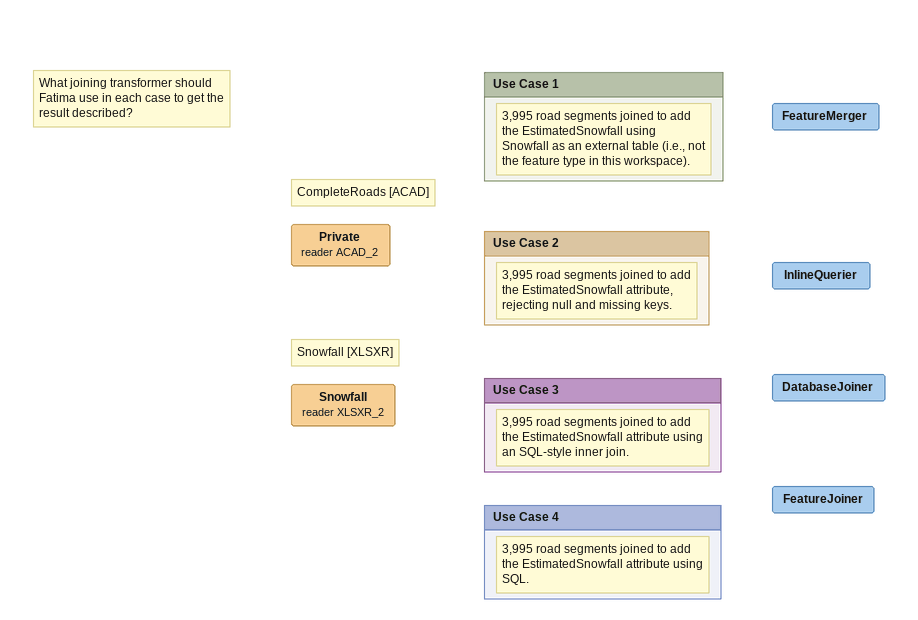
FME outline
Note: What joining transformer should Fatima use in each case to get the result described?
Note: CompleteRoads [ACAD]
Private (reader ACAD_2)
Note: Snowfall [XLSXR]
Snowfall (reader XLSXR_2)
FeatureMerger
InlineQuerier
DatabaseJoiner
FeatureJoiner

Bookmark: Use Case 1
Note: 3,995 road segments joined to add the EstimatedSnowfall using Snowfall as an external table (i.e., not the feature type in this workspace).

Bookmark: Use Case 2
Note: 3,995 road segments joined to add the EstimatedSnowfall attribute, rejecting null and missing keys.

Bookmark: Use Case 3
Note: 3,995 road segments joined to add the EstimatedSnowfall attribute using an SQL-style inner join.

Bookmark: Use Case 4
Note: 3,995 road segments joined to add the EstimatedSnowfall attribute using SQL.
